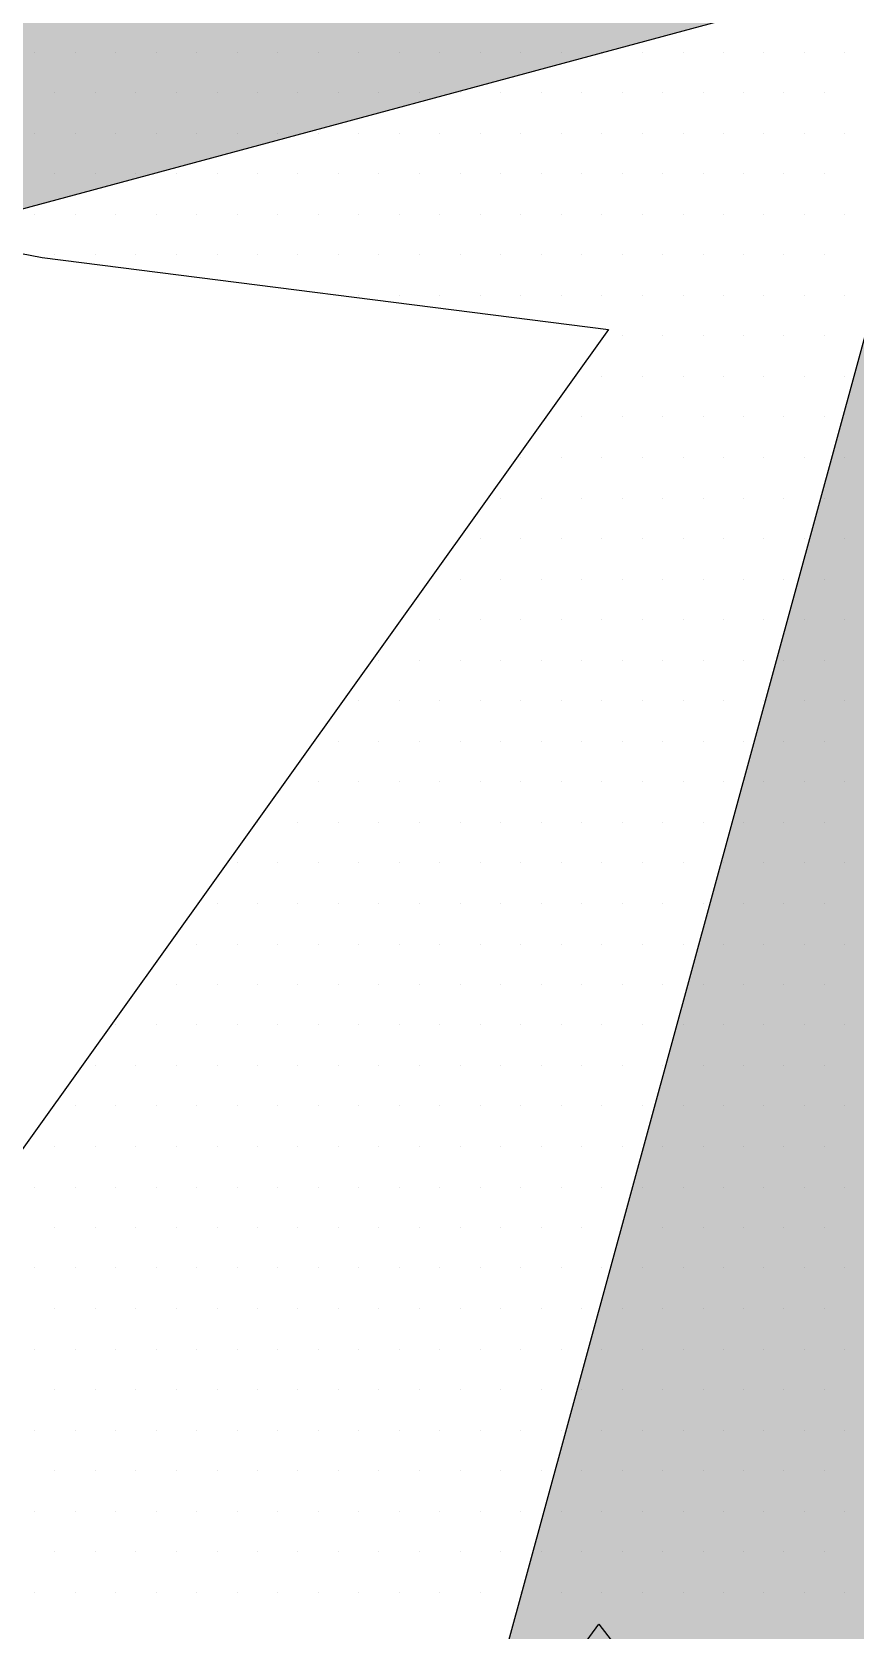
# Model space of a CAD drawing. Header units: metres. Extents: x 9606 to 9900, y 4805 to 4952.
# Drawn here: x 9831.7246 to 9831.9482, y 4845.2941 to 4845.7282 of the extents above; entities that cross this region are included whole.
import ezdxf

# ---------------------------------------------------------------- set-up
doc = ezdxf.new("R2010")
doc.units = ezdxf.units.M
doc.header["$LTSCALE"] = 2
doc.linetypes.add('CACHEX2', pattern=[0.75, 0.5, -0.25])
for name, color, linetype in [('CARTOUCHE', 7, 'Continuous'), ('LOGO', 4, 'Continuous'), ('rosace', 7, 'Continuous')]:
    doc.layers.add(name, color=color, linetype=linetype)

# ---------------------------------------------------------------- blocks, each defined once
blk = doc.blocks.new('A$C715108E3')
at = {"layer": 'LOGO', "color": 131}
for p, q in [((-13.0934, -15.3493), (-13.0934, -15.3493)), ((-13.0014, -15.3493), (-13.0014, -15.3493)), ((-12.9098, -15.3493), (-12.9098, -15.3493)), ((-12.8178, -15.3493), (-12.8178, -15.3493)), ((-12.7265, -15.3493), (-12.7265, -15.3493)), ((-12.6345, -15.3493), (-12.6345, -15.3493)), ((-12.5424, -15.3493), (-12.5424, -15.3493)), ((-12.4514, -15.3493), (-12.4514, -15.3493)), ((-12.3593, -15.3493), (-12.3593, -15.3493)), ((-12.2673, -15.3493), (-12.2673, -15.3493)), ((-12.1762, -15.3493), (-12.1762, -15.3493)), ((-12.0844, -15.3493), (-12.0844, -15.3493)), ((-11.9924, -15.3493), (-11.9924, -15.3493)), ((-11.9011, -15.3493), (-11.9011, -15.3493)), ((-11.8091, -15.3493), (-11.8091, -15.3493)), ((-11.7174, -15.3493), (-11.7174, -15.3493)), ((-11.6252, -15.3493), (-11.6252, -15.3493)), ((-11.5338, -15.3493), (-11.5338, -15.3493)), ((-11.442, -15.3493), (-11.442, -15.3493)), ((-11.3501, -15.3493), (-11.3501, -15.3493)), ((-11.2587, -15.3493), (-11.2587, -15.3493)), ((-13.0473, -15.4406), (-13.0473, -15.4406)), ((-12.9559, -15.4406), (-12.9559, -15.4406)), ((-12.8642, -15.4406), (-12.8642, -15.4406)), ((-12.7722, -15.4406), (-12.7722, -15.4406)), ((-12.6802, -15.4406), (-12.6802, -15.4406)), ((-12.5889, -15.4406), (-12.5889, -15.4406)), ((-12.4971, -15.4406), (-12.4971, -15.4406)), ((-12.4053, -15.4406), (-12.4053, -15.4406)), ((-12.3136, -15.4406), (-12.3136, -15.4406)), ((-12.2216, -15.4406), (-12.2216, -15.4406)), ((-12.1298, -15.4406), (-12.1298, -15.4406)), ((-12.0387, -15.4406), (-12.0387, -15.4406)), ((-11.9465, -15.4406), (-11.9465, -15.4406)), ((-11.8546, -15.4406), (-11.8546, -15.4406)), ((-11.7628, -15.4406), (-11.7628, -15.4406)), ((-11.6713, -15.4406), (-11.6713, -15.4406)), ((-11.5795, -15.4406), (-11.5795, -15.4406)), ((-11.4877, -15.4406), (-11.4877, -15.4406)), ((-11.3966, -15.4406), (-11.3966, -15.4406)), ((-11.3046, -15.4406), (-11.3046, -15.4406)), ((-13.0934, -15.5332), (-13.0934, -15.5332)), ((-13.0014, -15.5332), (-13.0014, -15.5332)), ((-12.9098, -15.5332), (-12.9098, -15.5332)), ((-12.8178, -15.5332), (-12.8178, -15.5332)), ((-12.7265, -15.5332), (-12.7265, -15.5332)), ((-12.6345, -15.5332), (-12.6345, -15.5332)), ((-12.5424, -15.5332), (-12.5424, -15.5332)), ((-12.4514, -15.5332), (-12.4514, -15.5332)), ((-12.3593, -15.5332), (-12.3593, -15.5332)), ((-12.2673, -15.5332), (-12.2673, -15.5332)), ((-12.1762, -15.5332), (-12.1762, -15.5332)), ((-12.0844, -15.5332), (-12.0844, -15.5332)), ((-11.9924, -15.5332), (-11.9924, -15.5332)), ((-11.9011, -15.5332), (-11.9011, -15.5332)), ((-11.8091, -15.5332), (-11.8091, -15.5332)), ((-11.7174, -15.5332), (-11.7174, -15.5332)), ((-11.6252, -15.5332), (-11.6252, -15.5332)), ((-11.5338, -15.5332), (-11.5338, -15.5332)), ((-11.442, -15.5332), (-11.442, -15.5332)), ((-11.3501, -15.5332), (-11.3501, -15.5332)), ((-11.2587, -15.5332), (-11.2587, -15.5332)), ((-13.0473, -15.6246), (-13.0473, -15.6246)), ((-12.9559, -15.6246), (-12.9559, -15.6246)), ((-12.8642, -15.6246), (-12.8642, -15.6246)), ((-12.7722, -15.6246), (-12.7722, -15.6246)), ((-12.6802, -15.6246), (-12.6802, -15.6246)), ((-12.5889, -15.6246), (-12.5889, -15.6246)), ((-12.4971, -15.6246), (-12.4971, -15.6246)), ((-12.4053, -15.6246), (-12.4053, -15.6246)), ((-12.3136, -15.6246), (-12.3136, -15.6246)), ((-12.2216, -15.6246), (-12.2216, -15.6246)), ((-12.1298, -15.6246), (-12.1298, -15.6246)), ((-12.0387, -15.6246), (-12.0387, -15.6246)), ((-11.9465, -15.6246), (-11.9465, -15.6246)), ((-11.8546, -15.6246), (-11.8546, -15.6246)), ((-11.7628, -15.6246), (-11.7628, -15.6246)), ((-11.6713, -15.6246), (-11.6713, -15.6246)), ((-11.5795, -15.6246), (-11.5795, -15.6246)), ((-11.4877, -15.6246), (-11.4877, -15.6246)), ((-11.3966, -15.6246), (-11.3966, -15.6246)), ((-11.3046, -15.6246), (-11.3046, -15.6246)), ((-13.0934, -15.7159), (-13.0934, -15.7159)), ((-13.0014, -15.7159), (-13.0014, -15.7159)), ((-12.9098, -15.7159), (-12.9098, -15.7159)), ((-12.8178, -15.7159), (-12.8178, -15.7159)), ((-12.7265, -15.7159), (-12.7265, -15.7159)), ((-12.6345, -15.7159), (-12.6345, -15.7159)), ((-12.5424, -15.7159), (-12.5424, -15.7159)), ((-12.4514, -15.7159), (-12.4514, -15.7159)), ((-12.3593, -15.7159), (-12.3593, -15.7159)), ((-12.2673, -15.7159), (-12.2673, -15.7159)), ((-12.1762, -15.7159), (-12.1762, -15.7159)), ((-12.0844, -15.7159), (-12.0844, -15.7159)), ((-11.9924, -15.7159), (-11.9924, -15.7159)), ((-11.9011, -15.7159), (-11.9011, -15.7159)), ((-11.8091, -15.7159), (-11.8091, -15.7159)), ((-11.7174, -15.7159), (-11.7174, -15.7159)), ((-11.6252, -15.7159), (-11.6252, -15.7159)), ((-11.5338, -15.7159), (-11.5338, -15.7159)), ((-11.442, -15.7159), (-11.442, -15.7159)), ((-11.3501, -15.7159), (-11.3501, -15.7159)), ((-11.2587, -15.7159), (-11.2587, -15.7159)), ((-13.0473, -15.8081), (-13.0473, -15.8081)), ((-12.9559, -15.8081), (-12.9559, -15.8081)), ((-12.8642, -15.8081), (-12.8642, -15.8081)), ((-12.7722, -15.8081), (-12.7722, -15.8081)), ((-12.6802, -15.8081), (-12.6802, -15.8081)), ((-12.5889, -15.8081), (-12.5889, -15.8081)), ((-12.4971, -15.8081), (-12.4971, -15.8081)), ((-12.4053, -15.8081), (-12.4053, -15.8081)), ((-12.3136, -15.8081), (-12.3136, -15.8081)), ((-12.2216, -15.8081), (-12.2216, -15.8081)), ((-12.1298, -15.8081), (-12.1298, -15.8081)), ((-12.0387, -15.8081), (-12.0387, -15.8081)), ((-11.9465, -15.8081), (-11.9465, -15.8081)), ((-11.8546, -15.8081), (-11.8546, -15.8081)), ((-11.7628, -15.8081), (-11.7628, -15.8081)), ((-11.6713, -15.8081), (-11.6713, -15.8081)), ((-11.5795, -15.8081), (-11.5795, -15.8081)), ((-11.4877, -15.8081), (-11.4877, -15.8081)), ((-11.3966, -15.8081), (-11.3966, -15.8081)), ((-11.3046, -15.8081), (-11.3046, -15.8081)), ((-12.4008, -15.8996), (-12.4008, -15.8996)), ((-12.3593, -15.8996), (-12.3593, -15.8996)), ((-12.2673, -15.8996), (-12.2673, -15.8996)), ((-12.1762, -15.8996), (-12.1762, -15.8996)), ((-12.0844, -15.8996), (-12.0844, -15.8996)), ((-11.9924, -15.8996), (-11.9924, -15.8996)), ((-11.9011, -15.8996), (-11.9011, -15.8996)), ((-11.8091, -15.8996), (-11.8091, -15.8996)), ((-11.7174, -15.8996), (-11.7174, -15.8996)), ((-11.6252, -15.8996), (-11.6252, -15.8996)), ((-11.5338, -15.8996), (-11.5338, -15.8996)), ((-11.442, -15.8996), (-11.442, -15.8996)), ((-11.3501, -15.8996), (-11.3501, -15.8996)), ((-11.2587, -15.8996), (-11.2587, -15.8996)), ((-11.8048, -15.991), (-11.8048, -15.991)), ((-11.7628, -15.991), (-11.7628, -15.991)), ((-11.6713, -15.991), (-11.6713, -15.991)), ((-11.5795, -15.991), (-11.5795, -15.991)), ((-11.4877, -15.991), (-11.4877, -15.991)), ((-11.3966, -15.991), (-11.3966, -15.991)), ((-11.3046, -15.991), (-11.3046, -15.991)), ((-11.8704, -16.0834), (-11.8704, -16.0834)), ((-11.8091, -16.0834), (-11.8091, -16.0834)), ((-11.7174, -16.0834), (-11.7174, -16.0834)), ((-11.6252, -16.0834), (-11.6252, -16.0834)), ((-11.5338, -16.0834), (-11.5338, -16.0834)), ((-11.442, -16.0834), (-11.442, -16.0834)), ((-11.3501, -16.0834), (-11.3501, -16.0834)), ((-11.2587, -16.0834), (-11.2587, -16.0834)), ((-11.936, -16.1747), (-11.936, -16.1747)), ((-11.8546, -16.1747), (-11.8546, -16.1747)), ((-11.7628, -16.1747), (-11.7628, -16.1747)), ((-11.6713, -16.1747), (-11.6713, -16.1747)), ((-11.5795, -16.1747), (-11.5795, -16.1747)), ((-11.4877, -16.1747), (-11.4877, -16.1747)), ((-11.3966, -16.1747), (-11.3966, -16.1747)), ((-11.3046, -16.1747), (-11.3046, -16.1747)), ((-12.0016, -16.2673), (-12.0016, -16.2673)), ((-11.9924, -16.2673), (-11.9924, -16.2673)), ((-11.9011, -16.2673), (-11.9011, -16.2673)), ((-11.8091, -16.2673), (-11.8091, -16.2673)), ((-11.7174, -16.2673), (-11.7174, -16.2673)), ((-11.6252, -16.2673), (-11.6252, -16.2673)), ((-11.5338, -16.2673), (-11.5338, -16.2673)), ((-11.442, -16.2673), (-11.442, -16.2673)), ((-11.3501, -16.2673), (-11.3501, -16.2673)), ((-11.2587, -16.2673), (-11.2587, -16.2673)), ((-12.0675, -16.3587), (-12.0675, -16.3587)), ((-12.0387, -16.3587), (-12.0387, -16.3587)), ((-11.9465, -16.3587), (-11.9465, -16.3587)), ((-11.8546, -16.3587), (-11.8546, -16.3587)), ((-11.7628, -16.3587), (-11.7628, -16.3587)), ((-11.6713, -16.3587), (-11.6713, -16.3587)), ((-11.5795, -16.3587), (-11.5795, -16.3587)), ((-11.4877, -16.3587), (-11.4877, -16.3587)), ((-11.3966, -16.3587), (-11.3966, -16.3587)), ((-11.3046, -16.3587), (-11.3046, -16.3587)), ((-12.1328, -16.45), (-12.1328, -16.45)), ((-12.0844, -16.45), (-12.0844, -16.45)), ((-11.9924, -16.45), (-11.9924, -16.45)), ((-11.9011, -16.45), (-11.9011, -16.45)), ((-11.8091, -16.45), (-11.8091, -16.45)), ((-11.7174, -16.45), (-11.7174, -16.45)), ((-11.6252, -16.45), (-11.6252, -16.45)), ((-11.5338, -16.45), (-11.5338, -16.45)), ((-11.442, -16.45), (-11.442, -16.45)), ((-11.3501, -16.45), (-11.3501, -16.45)), ((-11.2587, -16.45), (-11.2587, -16.45)), ((-12.1983, -16.5424), (-12.1983, -16.5424)), ((-12.1298, -16.5424), (-12.1298, -16.5424)), ((-12.0387, -16.5424), (-12.0387, -16.5424)), ((-11.9465, -16.5424), (-11.9465, -16.5424)), ((-11.8546, -16.5424), (-11.8546, -16.5424)), ((-11.7628, -16.5424), (-11.7628, -16.5424)), ((-11.6713, -16.5424), (-11.6713, -16.5424)), ((-11.5795, -16.5424), (-11.5795, -16.5424)), ((-11.4877, -16.5424), (-11.4877, -16.5424)), ((-11.3966, -16.5424), (-11.3966, -16.5424)), ((-11.3046, -16.5424), (-11.3046, -16.5424)), ((-12.2643, -16.6339), (-12.2643, -16.6339)), ((-12.1762, -16.6339), (-12.1762, -16.6339)), ((-12.0844, -16.6339), (-12.0844, -16.6339)), ((-11.9924, -16.6339), (-11.9924, -16.6339)), ((-11.9011, -16.6339), (-11.9011, -16.6339)), ((-11.8091, -16.6339), (-11.8091, -16.6339)), ((-11.7174, -16.6339), (-11.7174, -16.6339)), ((-11.6252, -16.6339), (-11.6252, -16.6339)), ((-11.5338, -16.6339), (-11.5338, -16.6339)), ((-11.442, -16.6339), (-11.442, -16.6339)), ((-11.3501, -16.6339), (-11.3501, -16.6339)), ((-11.2587, -16.6339), (-11.2587, -16.6339)), ((-12.3294, -16.7251), (-12.3294, -16.7251)), ((-12.3136, -16.7251), (-12.3136, -16.7251)), ((-12.2216, -16.7251), (-12.2216, -16.7251)), ((-12.1298, -16.7251), (-12.1298, -16.7251)), ((-12.0387, -16.7251), (-12.0387, -16.7251)), ((-11.9465, -16.7251), (-11.9465, -16.7251)), ((-11.8546, -16.7251), (-11.8546, -16.7251)), ((-11.7628, -16.7251), (-11.7628, -16.7251)), ((-11.6713, -16.7251), (-11.6713, -16.7251)), ((-11.5795, -16.7251), (-11.5795, -16.7251)), ((-11.4877, -16.7251), (-11.4877, -16.7251)), ((-11.3966, -16.7251), (-11.3966, -16.7251)), ((-11.3046, -16.7251), (-11.3046, -16.7251)), ((-12.3951, -16.8175), (-12.3951, -16.8175)), ((-12.3593, -16.8175), (-12.3593, -16.8175)), ((-12.2673, -16.8175), (-12.2673, -16.8175)), ((-12.1762, -16.8175), (-12.1762, -16.8175)), ((-12.0844, -16.8175), (-12.0844, -16.8175)), ((-11.9924, -16.8175), (-11.9924, -16.8175)), ((-11.9011, -16.8175), (-11.9011, -16.8175)), ((-11.8091, -16.8175), (-11.8091, -16.8175)), ((-11.7174, -16.8175), (-11.7174, -16.8175)), ((-11.6252, -16.8175), (-11.6252, -16.8175)), ((-11.5338, -16.8175), (-11.5338, -16.8175)), ((-11.442, -16.8175), (-11.442, -16.8175)), ((-11.3501, -16.8175), (-11.3501, -16.8175)), ((-11.2587, -16.8175), (-11.2587, -16.8175)), ((-12.4611, -16.909), (-12.4611, -16.909)), ((-12.4053, -16.909), (-12.4053, -16.909)), ((-12.3136, -16.909), (-12.3136, -16.909)), ((-12.2216, -16.909), (-12.2216, -16.909)), ((-12.1298, -16.909), (-12.1298, -16.909)), ((-12.0387, -16.909), (-12.0387, -16.909)), ((-11.9465, -16.909), (-11.9465, -16.909)), ((-11.8546, -16.909), (-11.8546, -16.909)), ((-11.7628, -16.909), (-11.7628, -16.909)), ((-11.6713, -16.909), (-11.6713, -16.909)), ((-11.5795, -16.909), (-11.5795, -16.909)), ((-11.4877, -16.909), (-11.4877, -16.909)), ((-11.3966, -16.909), (-11.3966, -16.909)), ((-11.3046, -16.909), (-11.3046, -16.909)), ((-12.5263, -17.0003), (-12.5263, -17.0003)), ((-12.4514, -17.0003), (-12.4514, -17.0003)), ((-12.3593, -17.0003), (-12.3593, -17.0003)), ((-12.2673, -17.0003), (-12.2673, -17.0003)), ((-12.1762, -17.0003), (-12.1762, -17.0003)), ((-12.0844, -17.0003), (-12.0844, -17.0003)), ((-11.9924, -17.0003), (-11.9924, -17.0003)), ((-11.9011, -17.0003), (-11.9011, -17.0003)), ((-11.8091, -17.0003), (-11.8091, -17.0003)), ((-11.7174, -17.0003), (-11.7174, -17.0003)), ((-11.6252, -17.0003), (-11.6252, -17.0003)), ((-11.5338, -17.0003), (-11.5338, -17.0003)), ((-11.442, -17.0003), (-11.442, -17.0003)), ((-11.3501, -17.0003), (-11.3501, -17.0003)), ((-11.2587, -17.0003), (-11.2587, -17.0003)), ((-12.5921, -17.0928), (-12.5921, -17.0928)), ((-12.5889, -17.0928), (-12.5889, -17.0928)), ((-12.4971, -17.0928), (-12.4971, -17.0928)), ((-12.4053, -17.0928), (-12.4053, -17.0928)), ((-12.3136, -17.0928), (-12.3136, -17.0928)), ((-12.2216, -17.0928), (-12.2216, -17.0928)), ((-12.1298, -17.0928), (-12.1298, -17.0928)), ((-12.0387, -17.0928), (-12.0387, -17.0928)), ((-11.9465, -17.0928), (-11.9465, -17.0928)), ((-11.8546, -17.0928), (-11.8546, -17.0928)), ((-11.7628, -17.0928), (-11.7628, -17.0928)), ((-11.6713, -17.0928), (-11.6713, -17.0928)), ((-11.5795, -17.0928), (-11.5795, -17.0928)), ((-11.4877, -17.0928), (-11.4877, -17.0928)), ((-11.3966, -17.0928), (-11.3966, -17.0928)), ((-11.3046, -17.0928), (-11.3046, -17.0928)), ((-12.6579, -17.1843), (-12.6579, -17.1843)), ((-12.6345, -17.1843), (-12.6345, -17.1843)), ((-12.5424, -17.1843), (-12.5424, -17.1843)), ((-12.4514, -17.1843), (-12.4514, -17.1843)), ((-12.3593, -17.1843), (-12.3593, -17.1843)), ((-12.2673, -17.1843), (-12.2673, -17.1843)), ((-12.1762, -17.1843), (-12.1762, -17.1843)), ((-12.0844, -17.1843), (-12.0844, -17.1843)), ((-11.9924, -17.1843), (-11.9924, -17.1843)), ((-11.9011, -17.1843), (-11.9011, -17.1843)), ((-11.8091, -17.1843), (-11.8091, -17.1843)), ((-11.7174, -17.1843), (-11.7174, -17.1843)), ((-11.6252, -17.1843), (-11.6252, -17.1843)), ((-11.5338, -17.1843), (-11.5338, -17.1843)), ((-11.442, -17.1843), (-11.442, -17.1843)), ((-11.3501, -17.1843), (-11.3501, -17.1843)), ((-11.2587, -17.1843), (-11.2587, -17.1843)), ((-12.7231, -17.2756), (-12.7231, -17.2756)), ((-12.6802, -17.2756), (-12.6802, -17.2756)), ((-12.5889, -17.2756), (-12.5889, -17.2756)), ((-12.4971, -17.2756), (-12.4971, -17.2756)), ((-12.4053, -17.2756), (-12.4053, -17.2756)), ((-12.3136, -17.2756), (-12.3136, -17.2756)), ((-12.2216, -17.2756), (-12.2216, -17.2756)), ((-12.1298, -17.2756), (-12.1298, -17.2756)), ((-12.0387, -17.2756), (-12.0387, -17.2756)), ((-11.9465, -17.2756), (-11.9465, -17.2756)), ((-11.8546, -17.2756), (-11.8546, -17.2756)), ((-11.7628, -17.2756), (-11.7628, -17.2756)), ((-11.6713, -17.2756), (-11.6713, -17.2756)), ((-11.5795, -17.2756), (-11.5795, -17.2756)), ((-11.4877, -17.2756), (-11.4877, -17.2756)), ((-11.3966, -17.2756), (-11.3966, -17.2756)), ((-11.3046, -17.2756), (-11.3046, -17.2756)), ((-12.7891, -17.368), (-12.7891, -17.368)), ((-12.7265, -17.368), (-12.7265, -17.368)), ((-12.6345, -17.368), (-12.6345, -17.368)), ((-12.5424, -17.368), (-12.5424, -17.368)), ((-12.4514, -17.368), (-12.4514, -17.368)), ((-12.3593, -17.368), (-12.3593, -17.368)), ((-12.2673, -17.368), (-12.2673, -17.368)), ((-12.1762, -17.368), (-12.1762, -17.368)), ((-12.0844, -17.368), (-12.0844, -17.368)), ((-11.9924, -17.368), (-11.9924, -17.368)), ((-11.9011, -17.368), (-11.9011, -17.368)), ((-11.8091, -17.368), (-11.8091, -17.368)), ((-11.7174, -17.368), (-11.7174, -17.368)), ((-11.6252, -17.368), (-11.6252, -17.368)), ((-11.5338, -17.368), (-11.5338, -17.368)), ((-11.442, -17.368), (-11.442, -17.368)), ((-11.3501, -17.368), (-11.3501, -17.368)), ((-11.2587, -17.368), (-11.2587, -17.368)), ((-12.8547, -17.4592), (-12.8547, -17.4592)), ((-12.7722, -17.4592), (-12.7722, -17.4592)), ((-12.6802, -17.4592), (-12.6802, -17.4592)), ((-12.5889, -17.4592), (-12.5889, -17.4592)), ((-12.4971, -17.4592), (-12.4971, -17.4592)), ((-12.4053, -17.4592), (-12.4053, -17.4592)), ((-12.3136, -17.4592), (-12.3136, -17.4592)), ((-12.2216, -17.4592), (-12.2216, -17.4592)), ((-12.1298, -17.4592), (-12.1298, -17.4592)), ((-12.0387, -17.4592), (-12.0387, -17.4592)), ((-11.9465, -17.4592), (-11.9465, -17.4592)), ((-11.8546, -17.4592), (-11.8546, -17.4592)), ((-11.7628, -17.4592), (-11.7628, -17.4592)), ((-11.6713, -17.4592), (-11.6713, -17.4592)), ((-11.5795, -17.4592), (-11.5795, -17.4592)), ((-11.4877, -17.4592), (-11.4877, -17.4592)), ((-11.3966, -17.4592), (-11.3966, -17.4592)), ((-11.3046, -17.4592), (-11.3046, -17.4592)), ((-12.9206, -17.5507), (-12.9206, -17.5507)), ((-12.9098, -17.5507), (-12.9098, -17.5507)), ((-12.8178, -17.5507), (-12.8178, -17.5507)), ((-12.7265, -17.5507), (-12.7265, -17.5507)), ((-12.6345, -17.5507), (-12.6345, -17.5507)), ((-12.5424, -17.5507), (-12.5424, -17.5507)), ((-12.4514, -17.5507), (-12.4514, -17.5507)), ((-12.3593, -17.5507), (-12.3593, -17.5507)), ((-12.2673, -17.5507), (-12.2673, -17.5507)), ((-12.1762, -17.5507), (-12.1762, -17.5507)), ((-12.0844, -17.5507), (-12.0844, -17.5507)), ((-11.9924, -17.5507), (-11.9924, -17.5507)), ((-11.9011, -17.5507), (-11.9011, -17.5507)), ((-11.8091, -17.5507), (-11.8091, -17.5507)), ((-11.7174, -17.5507), (-11.7174, -17.5507)), ((-11.6252, -17.5507), (-11.6252, -17.5507)), ((-11.5338, -17.5507), (-11.5338, -17.5507)), ((-11.442, -17.5507), (-11.442, -17.5507)), ((-11.3501, -17.5507), (-11.3501, -17.5507)), ((-11.2587, -17.5507), (-11.2587, -17.5507)), ((-12.9857, -17.6431), (-12.9857, -17.6431)), ((-12.9559, -17.6431), (-12.9559, -17.6431)), ((-12.8642, -17.6431), (-12.8642, -17.6431)), ((-12.7722, -17.6431), (-12.7722, -17.6431)), ((-12.6802, -17.6431), (-12.6802, -17.6431)), ((-12.5889, -17.6431), (-12.5889, -17.6431)), ((-12.4971, -17.6431), (-12.4971, -17.6431)), ((-12.4053, -17.6431), (-12.4053, -17.6431)), ((-12.3136, -17.6431), (-12.3136, -17.6431)), ((-12.2216, -17.6431), (-12.2216, -17.6431)), ((-12.1298, -17.6431), (-12.1298, -17.6431)), ((-12.0387, -17.6431), (-12.0387, -17.6431)), ((-11.9465, -17.6431), (-11.9465, -17.6431)), ((-11.8546, -17.6431), (-11.8546, -17.6431)), ((-11.7628, -17.6431), (-11.7628, -17.6431)), ((-11.6713, -17.6431), (-11.6713, -17.6431)), ((-11.5795, -17.6431), (-11.5795, -17.6431)), ((-11.4877, -17.6431), (-11.4877, -17.6431)), ((-11.3966, -17.6431), (-11.3966, -17.6431)), ((-11.3046, -17.6431), (-11.3046, -17.6431)), ((-13.0518, -17.7343), (-13.0518, -17.7343)), ((-13.0014, -17.7343), (-13.0014, -17.7343)), ((-12.9098, -17.7343), (-12.9098, -17.7343)), ((-12.8178, -17.7343), (-12.8178, -17.7343)), ((-12.7265, -17.7343), (-12.7265, -17.7343)), ((-12.6345, -17.7343), (-12.6345, -17.7343)), ((-12.5424, -17.7343), (-12.5424, -17.7343)), ((-12.4514, -17.7343), (-12.4514, -17.7343)), ((-12.3593, -17.7343), (-12.3593, -17.7343)), ((-12.2673, -17.7343), (-12.2673, -17.7343)), ((-12.1762, -17.7343), (-12.1762, -17.7343)), ((-12.0844, -17.7343), (-12.0844, -17.7343)), ((-11.9924, -17.7343), (-11.9924, -17.7343)), ((-11.9011, -17.7343), (-11.9011, -17.7343)), ((-11.8091, -17.7343), (-11.8091, -17.7343)), ((-11.7174, -17.7343), (-11.7174, -17.7343)), ((-11.6252, -17.7343), (-11.6252, -17.7343)), ((-11.5338, -17.7343), (-11.5338, -17.7343)), ((-11.442, -17.7343), (-11.442, -17.7343)), ((-11.3501, -17.7343), (-11.3501, -17.7343)), ((-11.2587, -17.7343), (-11.2587, -17.7343)), ((-13.0473, -17.8258), (-13.0473, -17.8258)), ((-12.9559, -17.8258), (-12.9559, -17.8258)), ((-12.8642, -17.8258), (-12.8642, -17.8258)), ((-12.7722, -17.8258), (-12.7722, -17.8258)), ((-12.6802, -17.8258), (-12.6802, -17.8258)), ((-12.5889, -17.8258), (-12.5889, -17.8258)), ((-12.4971, -17.8258), (-12.4971, -17.8258)), ((-12.4053, -17.8258), (-12.4053, -17.8258)), ((-12.3136, -17.8258), (-12.3136, -17.8258)), ((-12.2216, -17.8258), (-12.2216, -17.8258)), ((-12.1298, -17.8258), (-12.1298, -17.8258)), ((-12.0387, -17.8258), (-12.0387, -17.8258)), ((-11.9465, -17.8258), (-11.9465, -17.8258)), ((-11.8546, -17.8258), (-11.8546, -17.8258)), ((-11.7628, -17.8258), (-11.7628, -17.8258)), ((-11.6713, -17.8258), (-11.6713, -17.8258)), ((-11.5795, -17.8258), (-11.5795, -17.8258)), ((-11.4877, -17.8258), (-11.4877, -17.8258)), ((-11.3966, -17.8258), (-11.3966, -17.8258)), ((-11.3046, -17.8258), (-11.3046, -17.8258)), ((-13.0934, -17.9182), (-13.0934, -17.9182)), ((-13.0014, -17.9182), (-13.0014, -17.9182)), ((-12.9098, -17.9182), (-12.9098, -17.9182)), ((-12.8178, -17.9182), (-12.8178, -17.9182)), ((-12.7265, -17.9182), (-12.7265, -17.9182)), ((-12.6345, -17.9182), (-12.6345, -17.9182)), ((-12.5424, -17.9182), (-12.5424, -17.9182)), ((-12.4514, -17.9182), (-12.4514, -17.9182)), ((-12.3593, -17.9182), (-12.3593, -17.9182)), ((-12.2673, -17.9182), (-12.2673, -17.9182)), ((-12.1762, -17.9182), (-12.1762, -17.9182)), ((-12.0844, -17.9182), (-12.0844, -17.9182)), ((-11.9924, -17.9182), (-11.9924, -17.9182)), ((-11.9011, -17.9182), (-11.9011, -17.9182)), ((-11.8091, -17.9182), (-11.8091, -17.9182)), ((-11.7174, -17.9182), (-11.7174, -17.9182)), ((-11.6252, -17.9182), (-11.6252, -17.9182)), ((-11.5338, -17.9182), (-11.5338, -17.9182)), ((-11.442, -17.9182), (-11.442, -17.9182)), ((-11.3501, -17.9182), (-11.3501, -17.9182)), ((-11.2587, -17.9182), (-11.2587, -17.9182)), ((-13.0473, -18.0097), (-13.0473, -18.0097)), ((-12.9559, -18.0097), (-12.9559, -18.0097)), ((-12.8642, -18.0097), (-12.8642, -18.0097)), ((-12.7722, -18.0097), (-12.7722, -18.0097)), ((-12.6802, -18.0097), (-12.6802, -18.0097)), ((-12.5889, -18.0097), (-12.5889, -18.0097)), ((-12.4971, -18.0097), (-12.4971, -18.0097)), ((-12.4053, -18.0097), (-12.4053, -18.0097)), ((-12.3136, -18.0097), (-12.3136, -18.0097)), ((-12.2216, -18.0097), (-12.2216, -18.0097)), ((-12.1298, -18.0097), (-12.1298, -18.0097)), ((-12.0387, -18.0097), (-12.0387, -18.0097)), ((-11.9465, -18.0097), (-11.9465, -18.0097)), ((-11.8546, -18.0097), (-11.8546, -18.0097)), ((-11.7628, -18.0097), (-11.7628, -18.0097)), ((-11.6713, -18.0097), (-11.6713, -18.0097)), ((-11.5795, -18.0097), (-11.5795, -18.0097)), ((-11.4877, -18.0097), (-11.4877, -18.0097)), ((-11.3966, -18.0097), (-11.3966, -18.0097)), ((-11.3046, -18.0097), (-11.3046, -18.0097)), ((-13.0934, -18.1009), (-13.0934, -18.1009)), ((-13.0014, -18.1009), (-13.0014, -18.1009)), ((-12.9098, -18.1009), (-12.9098, -18.1009)), ((-12.8178, -18.1009), (-12.8178, -18.1009)), ((-12.7265, -18.1009), (-12.7265, -18.1009)), ((-12.6345, -18.1009), (-12.6345, -18.1009)), ((-12.5424, -18.1009), (-12.5424, -18.1009)), ((-12.4514, -18.1009), (-12.4514, -18.1009)), ((-12.3593, -18.1009), (-12.3593, -18.1009)), ((-12.2673, -18.1009), (-12.2673, -18.1009)), ((-12.1762, -18.1009), (-12.1762, -18.1009)), ((-12.0844, -18.1009), (-12.0844, -18.1009)), ((-11.9924, -18.1009), (-11.9924, -18.1009)), ((-11.9011, -18.1009), (-11.9011, -18.1009)), ((-11.8091, -18.1009), (-11.8091, -18.1009)), ((-11.7174, -18.1009), (-11.7174, -18.1009)), ((-11.6252, -18.1009), (-11.6252, -18.1009)), ((-11.5338, -18.1009), (-11.5338, -18.1009)), ((-11.442, -18.1009), (-11.442, -18.1009)), ((-11.3501, -18.1009), (-11.3501, -18.1009)), ((-11.2587, -18.1009), (-11.2587, -18.1009)), ((-13.0473, -18.1933), (-13.0473, -18.1933)), ((-12.9559, -18.1933), (-12.9559, -18.1933)), ((-12.8642, -18.1933), (-12.8642, -18.1933)), ((-12.7722, -18.1933), (-12.7722, -18.1933)), ((-12.6802, -18.1933), (-12.6802, -18.1933)), ((-12.5889, -18.1933), (-12.5889, -18.1933)), ((-12.4971, -18.1933), (-12.4971, -18.1933)), ((-12.4053, -18.1933), (-12.4053, -18.1933)), ((-12.3136, -18.1933), (-12.3136, -18.1933)), ((-12.2216, -18.1933), (-12.2216, -18.1933)), ((-12.1298, -18.1933), (-12.1298, -18.1933)), ((-12.0387, -18.1933), (-12.0387, -18.1933)), ((-11.9465, -18.1933), (-11.9465, -18.1933)), ((-11.8546, -18.1933), (-11.8546, -18.1933)), ((-11.7628, -18.1933), (-11.7628, -18.1933)), ((-11.6713, -18.1933), (-11.6713, -18.1933)), ((-11.5795, -18.1933), (-11.5795, -18.1933)), ((-11.4877, -18.1933), (-11.4877, -18.1933)), ((-11.3966, -18.1933), (-11.3966, -18.1933)), ((-11.3046, -18.1933), (-11.3046, -18.1933)), ((-13.0934, -18.2848), (-13.0934, -18.2848)), ((-13.0014, -18.2848), (-13.0014, -18.2848)), ((-12.9098, -18.2848), (-12.9098, -18.2848)), ((-12.8178, -18.2848), (-12.8178, -18.2848)), ((-12.7265, -18.2848), (-12.7265, -18.2848)), ((-12.6345, -18.2848), (-12.6345, -18.2848)), ((-12.5424, -18.2848), (-12.5424, -18.2848)), ((-12.4514, -18.2848), (-12.4514, -18.2848)), ((-12.3593, -18.2848), (-12.3593, -18.2848)), ((-12.2673, -18.2848), (-12.2673, -18.2848)), ((-12.1762, -18.2848), (-12.1762, -18.2848)), ((-12.0844, -18.2848), (-12.0844, -18.2848)), ((-11.9924, -18.2848), (-11.9924, -18.2848)), ((-11.9011, -18.2848), (-11.9011, -18.2848)), ((-11.8091, -18.2848), (-11.8091, -18.2848)), ((-11.7174, -18.2848), (-11.7174, -18.2848)), ((-11.6252, -18.2848), (-11.6252, -18.2848)), ((-11.5338, -18.2848), (-11.5338, -18.2848)), ((-11.442, -18.2848), (-11.442, -18.2848)), ((-11.3501, -18.2848), (-11.3501, -18.2848)), ((-11.2587, -18.2848), (-11.2587, -18.2848)), ((-13.0473, -18.3761), (-13.0473, -18.3761)), ((-12.9559, -18.3761), (-12.9559, -18.3761)), ((-12.8642, -18.3761), (-12.8642, -18.3761)), ((-12.7722, -18.3761), (-12.7722, -18.3761)), ((-12.6802, -18.3761), (-12.6802, -18.3761)), ((-12.5889, -18.3761), (-12.5889, -18.3761)), ((-12.4971, -18.3761), (-12.4971, -18.3761)), ((-12.4053, -18.3761), (-12.4053, -18.3761)), ((-12.3136, -18.3761), (-12.3136, -18.3761)), ((-12.2216, -18.3761), (-12.2216, -18.3761)), ((-12.1298, -18.3761), (-12.1298, -18.3761)), ((-12.0387, -18.3761), (-12.0387, -18.3761)), ((-11.9465, -18.3761), (-11.9465, -18.3761)), ((-11.8546, -18.3761), (-11.8546, -18.3761)), ((-11.7628, -18.3761), (-11.7628, -18.3761)), ((-11.6713, -18.3761), (-11.6713, -18.3761)), ((-11.5795, -18.3761), (-11.5795, -18.3761)), ((-11.4877, -18.3761), (-11.4877, -18.3761)), ((-11.3966, -18.3761), (-11.3966, -18.3761)), ((-11.3046, -18.3761), (-11.3046, -18.3761)), ((-13.0934, -18.4684), (-13.0934, -18.4684)), ((-13.0014, -18.4684), (-13.0014, -18.4684)), ((-12.9098, -18.4684), (-12.9098, -18.4684)), ((-12.8178, -18.4684), (-12.8178, -18.4684)), ((-12.7265, -18.4684), (-12.7265, -18.4684)), ((-12.6345, -18.4684), (-12.6345, -18.4684)), ((-12.5424, -18.4684), (-12.5424, -18.4684)), ((-12.4514, -18.4684), (-12.4514, -18.4684)), ((-12.3593, -18.4684), (-12.3593, -18.4684)), ((-12.2673, -18.4684), (-12.2673, -18.4684)), ((-12.1762, -18.4684), (-12.1762, -18.4684)), ((-12.0844, -18.4684), (-12.0844, -18.4684)), ((-11.9924, -18.4684), (-11.9924, -18.4684)), ((-11.9011, -18.4684), (-11.9011, -18.4684)), ((-11.8091, -18.4684), (-11.8091, -18.4684)), ((-11.7174, -18.4684), (-11.7174, -18.4684)), ((-11.6252, -18.4684), (-11.6252, -18.4684)), ((-11.5338, -18.4684), (-11.5338, -18.4684)), ((-11.442, -18.4684), (-11.442, -18.4684)), ((-11.3501, -18.4684), (-11.3501, -18.4684)), ((-11.2587, -18.4684), (-11.2587, -18.4684)), ((-13.0473, -18.5599), (-13.0473, -18.5599)), ((-12.9559, -18.5599), (-12.9559, -18.5599)), ((-12.8642, -18.5599), (-12.8642, -18.5599)), ((-12.7722, -18.5599), (-12.7722, -18.5599)), ((-12.6802, -18.5599), (-12.6802, -18.5599)), ((-12.5889, -18.5599), (-12.5889, -18.5599)), ((-12.4971, -18.5599), (-12.4971, -18.5599)), ((-12.4053, -18.5599), (-12.4053, -18.5599)), ((-12.3136, -18.5599), (-12.3136, -18.5599)), ((-12.2216, -18.5599), (-12.2216, -18.5599)), ((-12.1298, -18.5599), (-12.1298, -18.5599)), ((-12.0387, -18.5599), (-12.0387, -18.5599)), ((-11.9465, -18.5599), (-11.9465, -18.5599)), ((-11.8546, -18.5599), (-11.8546, -18.5599)), ((-11.7628, -18.5599), (-11.7628, -18.5599)), ((-11.6713, -18.5599), (-11.6713, -18.5599)), ((-11.5795, -18.5599), (-11.5795, -18.5599)), ((-11.4877, -18.5599), (-11.4877, -18.5599)), ((-11.3966, -18.5599), (-11.3966, -18.5599)), ((-11.3046, -18.5599), (-11.3046, -18.5599)), ((-13.0934, -18.6525), (-13.0934, -18.6525)), ((-13.0014, -18.6525), (-13.0014, -18.6525)), ((-12.9098, -18.6525), (-12.9098, -18.6525)), ((-12.8178, -18.6525), (-12.8178, -18.6525)), ((-12.7265, -18.6525), (-12.7265, -18.6525)), ((-12.6345, -18.6525), (-12.6345, -18.6525)), ((-12.5424, -18.6525), (-12.5424, -18.6525)), ((-12.4514, -18.6525), (-12.4514, -18.6525)), ((-12.3593, -18.6525), (-12.3593, -18.6525)), ((-12.2673, -18.6525), (-12.2673, -18.6525)), ((-12.1762, -18.6525), (-12.1762, -18.6525)), ((-12.0844, -18.6525), (-12.0844, -18.6525)), ((-11.9924, -18.6525), (-11.9924, -18.6525)), ((-11.9011, -18.6525), (-11.9011, -18.6525)), ((-11.8091, -18.6525), (-11.8091, -18.6525)), ((-11.7174, -18.6525), (-11.7174, -18.6525)), ((-11.6252, -18.6525), (-11.6252, -18.6525)), ((-11.5338, -18.6525), (-11.5338, -18.6525)), ((-11.442, -18.6525), (-11.442, -18.6525)), ((-11.3501, -18.6525), (-11.3501, -18.6525)), ((-11.2587, -18.6525), (-11.2587, -18.6525)), ((-13.0473, -18.7438), (-13.0473, -18.7438)), ((-12.9559, -18.7438), (-12.9559, -18.7438)), ((-12.8642, -18.7438), (-12.8642, -18.7438)), ((-12.7722, -18.7438), (-12.7722, -18.7438)), ((-12.6802, -18.7438), (-12.6802, -18.7438)), ((-12.5889, -18.7438), (-12.5889, -18.7438)), ((-12.4971, -18.7438), (-12.4971, -18.7438)), ((-12.4053, -18.7438), (-12.4053, -18.7438)), ((-12.3136, -18.7438), (-12.3136, -18.7438)), ((-12.2216, -18.7438), (-12.2216, -18.7438)), ((-12.1298, -18.7438), (-12.1298, -18.7438)), ((-12.0387, -18.7438), (-12.0387, -18.7438)), ((-11.9465, -18.7438), (-11.9465, -18.7438)), ((-11.8546, -18.7438), (-11.8546, -18.7438)), ((-11.7628, -18.7438), (-11.7628, -18.7438)), ((-11.6713, -18.7438), (-11.6713, -18.7438)), ((-11.5795, -18.7438), (-11.5795, -18.7438)), ((-11.4877, -18.7438), (-11.4877, -18.7438)), ((-11.3966, -18.7438), (-11.3966, -18.7438)), ((-11.3046, -18.7438), (-11.3046, -18.7438)), ((-13.0934, -18.835), (-13.0934, -18.835)), ((-13.0014, -18.835), (-13.0014, -18.835)), ((-12.9098, -18.835), (-12.9098, -18.835)), ((-12.8178, -18.835), (-12.8178, -18.835)), ((-12.7265, -18.835), (-12.7265, -18.835)), ((-12.6345, -18.835), (-12.6345, -18.835)), ((-12.5424, -18.835), (-12.5424, -18.835)), ((-12.4514, -18.835), (-12.4514, -18.835)), ((-12.3593, -18.835), (-12.3593, -18.835)), ((-12.2673, -18.835), (-12.2673, -18.835)), ((-12.1762, -18.835), (-12.1762, -18.835)), ((-12.0844, -18.835), (-12.0844, -18.835)), ((-11.9924, -18.835), (-11.9924, -18.835)), ((-11.9011, -18.835), (-11.9011, -18.835)), ((-11.8091, -18.835), (-11.8091, -18.835)), ((-11.7174, -18.835), (-11.7174, -18.835)), ((-11.6252, -18.835), (-11.6252, -18.835)), ((-11.5338, -18.835), (-11.5338, -18.835)), ((-11.442, -18.835), (-11.442, -18.835)), ((-11.3501, -18.835), (-11.3501, -18.835)), ((-11.2587, -18.835), (-11.2587, -18.835))]:
    blk.add_line(p, q, dxfattribs=at)
for points in [[(-17.1333, -11.706), (-13.6302, -12.0681), (-14.8375, -14.0161), (-16.6359, -13.7897), (-17.73, -15.3364), (-16.5602, -15.6374), (-17.0758, -16.8949), (-15.2018, -17.1211), (-14.4102, -15.977), (-14.0453, -15.6258), (-13.0766, -15.8137), (-11.7939, -15.977), (-13.895, -18.9134), (-20.3713, -18.2597)], [(-12.5584, -19.9248), (-11.816, -18.9068), (-10.4959, -20.6166)]]:
    blk.add_lwpolyline(points, dxfattribs=at)
blk = doc.blocks.new('A$C581E6685')
at = {"layer": 'rosace'}
for color, points in [(140, [(-45.3965, 37.4846), (-41.9745, 25.9278), (-41.7809, 23.8865), (-42.0615, 23.3525), (-44.9268, 21.9767), (-53.1072, 18.3767), (-40.8028, 21.6905), (-39.5666, 22.0268), (-38.2746, 22.2236), (-38.1337, 21.2132), (-33.6363, 11.1845), (-36.0802, 21.4612), (-37.3405, 24.3346), (-37.4251, 24.9804), (-36.9477, 25.4853), (-26.3566, 30.2032), (-37.8747, 26.8339), (-39.7286, 26.4119), (-40.3751, 26.6371), (-40.684, 26.8894)]), (40, [(-39.8519, 24.2064), (-46.2303, 8.0935), (-42.1559, 23.0023)])]:
    blk.add_hatch(color=color, dxfattribs=at).paths.add_polyline_path(points)
at = {"layer": 'rosace', "color": 140}
blk.add_lwpolyline([(-45.3965, 37.4846), (-41.9745, 25.9278), (-41.7804, 23.8865), (-42.0615, 23.3525), (-44.9268, 21.9767), (-53.1072, 18.3767), (-40.8028, 21.6905), (-39.5666, 22.0268), (-38.2739, 22.2236), (-38.1337, 21.2132), (-33.6358, 11.1845), (-36.0802, 21.4612), (-37.3405, 24.3346), (-37.4251, 24.9804), (-36.9477, 25.4853), (-26.3566, 30.2032), (-37.8741, 26.8339), (-39.7286, 26.4119), (-40.3748, 26.6371), (-40.6836, 26.8894)], close=True, dxfattribs=at)
at = {"layer": 'rosace', "color": 40}
blk.add_lwpolyline([(-39.8519, 24.2064), (-46.2303, 8.0935), (-42.1559, 23.0023)], close=True, dxfattribs=at)
at = {"layer": 'rosace', "color": 32, "linetype": 'CACHEX2', "ltscale": 1.5}
blk.add_ellipse((-38.0538, 23.8138), major_axis=(-19.0311, -3.534), ratio=0.590567, dxfattribs=at)
at = {"layer": 'rosace', "color": 32}
blk.add_ellipse((-37.6144, 23.8499), major_axis=(-13.5768, -4.2839), ratio=0.791971, dxfattribs=at)
at = {"layer": 'CARTOUCHE'}
blk.add_blockref('A$C715108E3', (-31.6739, 36.3189), dxfattribs=at)

msp = doc.modelspace()

# ---------------------------------------------------------------- linework, layer by layer
at = {"layer": 'CARTOUCHE'}
msp.add_rational_spline([(9829.64323, 4848.05468), (9829.64323, 4845.87645), (9829.64323, 4843.69822), (9829.64323, 4842.93022), (9830.41123, 4842.93022), (9839.51909, 4842.93022), (9848.62694, 4842.93022), (9849.39494, 4842.93022), (9849.39494, 4843.69822), (9849.39494, 4845.87645), (9849.39494, 4848.05468), (9849.39494, 4848.82268), (9848.62694, 4848.82268), (9839.51909, 4848.82268), (9830.41123, 4848.82268), (9829.64323, 4848.82268), (9829.64323, 4848.05468)], [1, 1, 1, 0.707106781187, 1, 1, 1, 0.707106781187, 1, 1, 1, 0.707106781187, 1, 1, 1, 0.707106781187, 1], degree=2, knots=[0, 0, 0, 1, 1, 2.570796, 2.570796, 3.570796, 3.570796, 5.141593, 5.141593, 6.141593, 6.141593, 7.712389, 7.712389, 8.712389, 8.712389, 10.283185, 10.283185, 10.283185], dxfattribs=at)

# ---------------------------------------------------------------- block references
at = {"layer": 'CARTOUCHE', "xscale": 0.12, "yscale": 0.12, "zscale": 0.12}
msp.add_blockref('A$C581E6685', (9837.09738, 4843.20633), dxfattribs=at)

doc.saveas('drawing.dxf')
